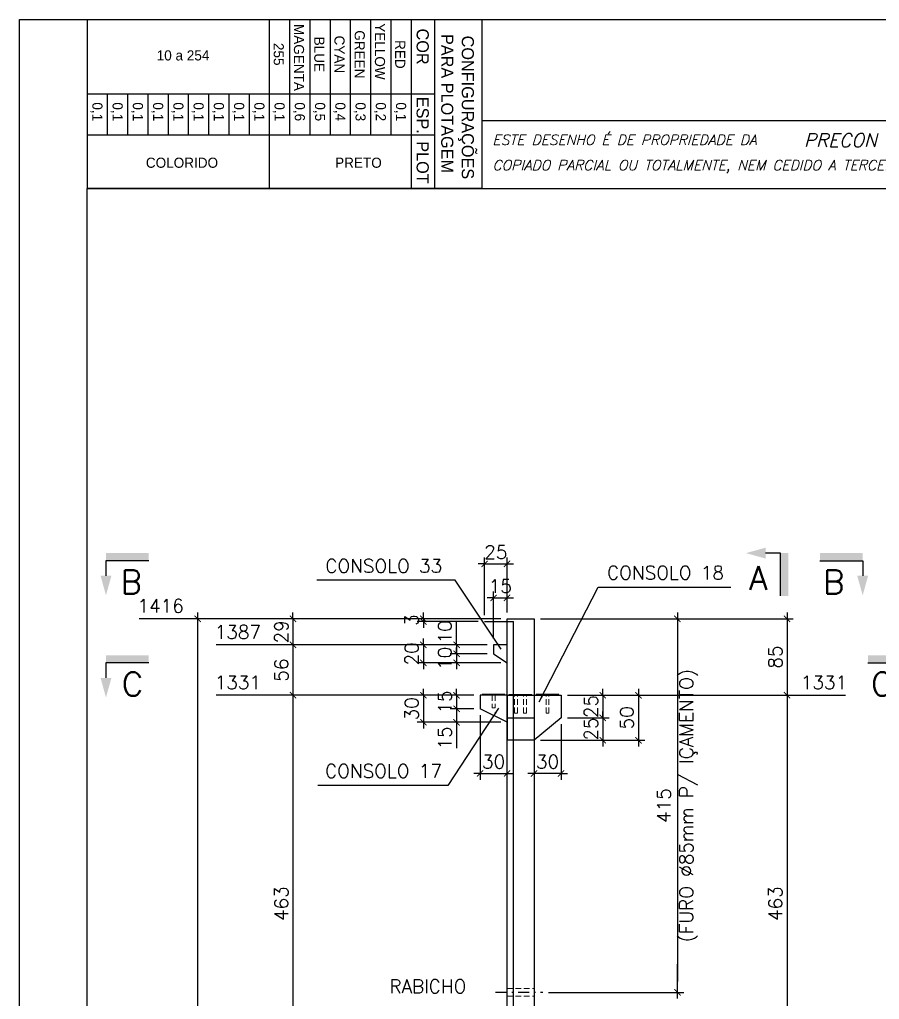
# Model space of a CAD drawing. Header units: centimetres. Extents: x 1658 to 27871, y 8240 to 11444.
# Drawn here: x 1658 to 2614, y 10355 to 11444 of the extents above; entities that cross this region are included whole.
import ezdxf
from ezdxf.enums import TextEntityAlignment as Align

# ---------------------------------------------------------------- set-up
doc = ezdxf.new("R2010")
doc.units = ezdxf.units.CM
doc.header["$LTSCALE"] = 50
doc.header["$MEASUREMENT"] = 0
doc.header["$PDMODE"] = 67
for name, pattern in [('DASHDOT', [1, 0.5, -0.25, 0, -0.25]), ('DASHED', [0.75, 0.5, -0.25]), ('HIDDEN', [0.375, 0.25, -0.125])]:
    doc.linetypes.add(name, pattern=pattern)
doc.layers.add('10 TRACEJADO', color=1, linetype='DASHED', lineweight=13)
for name, color, linetype in [('COTAS-PRECON', 1, 'Continuous'), ('FORMATO-PRECON', 2, 'Continuous'), ('HACHURAS-PRECON', 1, 'Continuous'), ('IND- CORTE-PRECON', 4, 'Continuous'), ('LINHA-01-PRECON', 1, 'Continuous'), ('LINHA-03-PRECON', 3, 'Continuous'), ('LINHA-04-PRECON', 4, 'Continuous'), ('TEXTO-35-PRECON', 5, 'Continuous')]:
    doc.layers.add(name, color=color, linetype=linetype)
doc.styles.add('R060', font='ACENT.shx', dxfattribs={"height": 75})
doc.styles.add('ROMANS', font='ROMANS.SHX', dxfattribs={"oblique": 15, "height": 3})
doc.styles.get("Standard").update_dxf_attribs({"font": 'romans.shx'})
doc.dimstyles.new('ESC75-75', dxfattribs={"dimscale": 0, "dimtxt": 15, "dimasz": 7, "dimexe": 7, "dimexo": 7, "dimgap": 5.5, "dimtad": 1, "dimdec": 1, "dimdsep": 46, "dimtxsty": 'Standard', "dimblk": 'ARCHTICK', "dimcen": 0.1, "dimdle": 7, "dimclrd": 256, "dimclre": 256, "dimclrt": 2, "dimadec": 0, "dimazin": 0, "dimtfac": 1, "dimtdec": 1, "dimtix": 1, "dimtmove": 2, "dimatfit": 3, "dimfxl": 1, "dimarcsym": 0})

# ---------------------------------------------------------------- blocks, each defined once
blk = doc.blocks.new('A$C0AF02B9D')
at = {"layer": 'FORMATO-PRECON', "color": 1}
for p, q in [((0, 585), (250, 585)), ((0, 0), (0, 585)), ((250, 585), (250, 0)), ((0, 480), (250, 480)), ((0, 450), (170.7, 450)), ((0, 420), (170.7, 420)), ((0, 390), (170.7, 390)), ((0, 360), (170.7, 360)), ((0, 330), (170.7, 330)), ((0, 300), (170.7, 300)), ((110.1, 240), (170.7, 240)), ((110.1, 210), (170.7, 210)), ((110.1, 180), (170.7, 180)), ((110.1, 150), (170.7, 150)), ((110.1, 150), (170.7, 150)), ((110.1, 120), (170.7, 120)), ((110.1, 120), (170.7, 120)), ((110.1, 90), (170.7, 90)), ((110.1, 90), (170.7, 90)), ((110.1, 60), (170.7, 60)), ((110.1, 60), (170.7, 60)), ((110.1, 30), (170.7, 30)), ((110.1, 30), (170.7, 30)), ((0, 0), (250, 0)), ((110.1, 0), (170.7, 0)), ((110.1, 0), (170.7, 0)), ((110.1, 0), (170.7, 0))]:
    blk.add_line(p, q, dxfattribs=at)
at = {"layer": 'FORMATO-PRECON'}
for p, q in [((0, 515), (250, 515)), ((110.1, 0), (110.1, 515)), ((170.7, 0), (170.7, 515)), ((0, 270), (250, 270))]:
    blk.add_line(p, q, dxfattribs=at)
at = {"layer": 'FORMATO-PRECON', "style": 'R060'}
for s, p in [('CONFIGURAÇÕES ', (133.4, 563.9)), ('PARA PLOTAGEM', (124.3, 533.7)), ('COR', (40, 497.3)), ('ESP.', (141.8, 497.3)), ('PLOT', (211.6, 497.3))]:
    blk.add_text(s, height=18, dxfattribs=at).set_placement(p, align=Align.MIDDLE)
at = {"layer": 'FORMATO-PRECON', "color": 1, "style": 'R060'}
for s, p in [('RED', (51.5, 464)), ('0,1', (136.5, 464)), ('YELLOW', (47.2, 434)), ('0,2', (136.5, 434)), ('GREEN', (51.5, 404)), ('0,3', (136.5, 404)), ('CYAN', (51.5, 374)), ('0,4', (136.5, 374)), ('BLUE', (51.5, 344)), ('0,5', (136.5, 344)), ('MAGENTA', (56.1, 314)), ('0,6', (136.5, 314)), ('255', (51.3, 284)), ('0,1', (136.5, 284)), ('0,1', (136.5, 254)), ('0,1', (136.5, 224)), ('0,1', (136.5, 194)), ('0,1', (136.5, 164)), ('0,1', (136.5, 134)), ('0,1', (136.5, 104)), ('0,1', (136.5, 74)), ('0,1', (136.5, 44)), ('0,1', (136.5, 14))]:
    blk.add_text(s, height=15, dxfattribs=at).set_placement(p, align=Align.MIDDLE)
for s, p in [('PRETO', (212, 402.1)), ('COLORIDO', (212, 140.6)), ('10 a 254', (53, 142.2))]:
    blk.add_text(s, height=15, rotation=90, dxfattribs=at).set_placement(p, align=Align.MIDDLE)
blk = doc.blocks.new('A$C432D58B7')
at = {"layer": 'LINHA-01-PRECON'}
blk.add_blockref('A$C0AF02B9D', (0, 0), dxfattribs=at)
blk = doc.blocks.new('A$C550964AD')
at = {"layer": 'LINHA-01-PRECON'}
blk.add_blockref('A$C432D58B7', (0, 0), dxfattribs=at)
blk = doc.blocks.new('A$C2E607E54')
at = {"layer": 'FORMATO-PRECON', "color": 6}
blk.add_line((1835, 4050), (685, 4050), dxfattribs=at)
at = {"layer": 'FORMATO-PRECON'}
for points in [[(0, 4200), (2970, 4200), (2970, 0), (0, 0)], [(685, 3950), (1835, 3950), (1835, 4050), (685, 4050)]]:
    blk.add_lwpolyline(points, close=True, dxfattribs=at)
at = {"layer": 'FORMATO-PRECON', "color": 6}
blk.add_lwpolyline([(100, 3950), (2870, 3950), (2870, 100), (100, 100)], close=True, dxfattribs=at)
at = {"layer": 'TEXTO-35-PRECON', "rotation": 270}
blk.add_blockref('A$C550964AD', (100, 4200), dxfattribs=at)
at = {"layer": 'FORMATO-PRECON', "color": 3, "style": 'ROMANS', "oblique": 15}
blk.add_text('PRECON PRÉ-FABRICADOS', height=20, dxfattribs=at).set_placement((1162, 4011.3))
at = {"layer": 'FORMATO-PRECON', "style": 'ROMANS', "oblique": 15}
for s, p in [('ESTE DESENHO É DE PROPRIEDADE DA                            NÃO PODENDO SER', (700.8, 4014.4)), ('COPIADO PARCIAL OU TOTALMENTE, NEM CEDIDO A TERCEIROS SEM A PRÉVIA AUTORIZAÇÃO.', (700.8, 3977))]:
    blk.add_text(s, height=15, dxfattribs=at).set_placement(p)
blk = doc.blocks.new('_ArchTick')
at = {"color": 0, "linetype": 'ByBlock', "const_width": 0.15}
blk.add_lwpolyline([(-0.5, -0.5), (0.5, 0.5)], dxfattribs=at)
blk = doc.blocks.new('*D74')
at = {"layer": 'Defpoints', "color": 0, "transparency": 16777216}
for p in [(2200.1, 10778.3), (1962.2, 10749.3), (2185.1, 10749.3)]:
    blk.add_point(p, dxfattribs=at)
at = {"layer": 'LINHA-01-PRECON', "lineweight": -2, "transparency": 16777216}
for p, q in [((2193.1, 10778.3), (1955.2, 10778.3)), ((1962.2, 10778.3), (1962.2, 10785.3)), ((1962.2, 10778.3), (1962.2, 10749.3)), ((2178.1, 10749.3), (1955.2, 10749.3)), ((1962.2, 10749.3), (1962.2, 10742.3))]:
    blk.add_line(p, q, dxfattribs=at)
at = {"layer": 'LINHA-01-PRECON', "lineweight": -2, "transparency": 16777216, "xscale": 7, "yscale": 7, "zscale": 7}
for p, rotation in [((1962.2, 10778.3), 270), ((1962.2, 10749.3), 90)]:
    blk.add_blockref('_ArchTick', p, dxfattribs=dict(at, rotation=rotation))
at = {"layer": 'LINHA-01-PRECON', "color": 2, "transparency": 16777216, "insert": (1949.2, 10763.8), "char_height": 15, "attachment_point": 5, "rotation": 90}
blk.add_mtext('29', dxfattribs=at)
blk = doc.blocks.new('*D75')
at = {"layer": 'Defpoints', "color": 0, "transparency": 16777216}
for p in [(2185.1, 10749.3), (1962.2, 10693.3), (2170.1, 10693.3)]:
    blk.add_point(p, dxfattribs=at)
at = {"layer": 'LINHA-01-PRECON', "lineweight": -2, "transparency": 16777216}
for p, q in [((1962.2, 10756.3), (1962.2, 10686.3)), ((2178.1, 10749.3), (1955.2, 10749.3)), ((2163.1, 10693.3), (1955.2, 10693.3))]:
    blk.add_line(p, q, dxfattribs=at)
at = {"layer": 'LINHA-01-PRECON', "lineweight": -2, "transparency": 16777216, "xscale": 7, "yscale": 7, "zscale": 7}
for p, rotation in [((1962.2, 10749.3), 90), ((1962.2, 10693.3), 270)]:
    blk.add_blockref('_ArchTick', p, dxfattribs=dict(at, rotation=rotation))
at = {"layer": 'LINHA-01-PRECON', "color": 2, "transparency": 16777216, "insert": (1949.2, 10721.3), "char_height": 15, "attachment_point": 5, "rotation": 90}
blk.add_mtext('56', dxfattribs=at)
blk = doc.blocks.new('*D76')
at = {"layer": 'Defpoints', "color": 0, "transparency": 16777216}
for p in [(2170.1, 10693.3), (1962.2, 10230.3), (2170.1, 10230.3)]:
    blk.add_point(p, dxfattribs=at)
at = {"layer": 'LINHA-01-PRECON', "lineweight": -2, "transparency": 16777216}
for p, q in [((1962.2, 10700.3), (1962.2, 10223.3)), ((2163.1, 10693.3), (1955.2, 10693.3)), ((2163.1, 10230.3), (1955.2, 10230.3))]:
    blk.add_line(p, q, dxfattribs=at)
at = {"layer": 'LINHA-01-PRECON', "lineweight": -2, "transparency": 16777216, "xscale": 7, "yscale": 7, "zscale": 7}
for p, rotation in [((1962.2, 10693.3), 90), ((1962.2, 10230.3), 270)]:
    blk.add_blockref('_ArchTick', p, dxfattribs=dict(at, rotation=rotation))
at = {"layer": 'LINHA-01-PRECON', "color": 2, "transparency": 16777216, "insert": (1949.2, 10461.8), "char_height": 15, "attachment_point": 5, "rotation": 90}
blk.add_mtext('463', dxfattribs=at)
blk = doc.blocks.new('*D79')
at = {"layer": 'Defpoints', "color": 0, "transparency": 16777216}
for p in [(2185.1, 10749.3), (2144, 10739.3), (2185.1, 10739.3)]:
    blk.add_point(p, dxfattribs=at)
at = {"layer": 'LINHA-01-PRECON', "lineweight": -2, "transparency": 16777216}
for p, q in [((2144, 10749.3), (2144, 10756.3)), ((2178.1, 10749.3), (2137, 10749.3)), ((2144, 10749.3), (2144, 10739.3)), ((2178.1, 10739.3), (2137, 10739.3)), ((2144, 10739.3), (2144, 10732.3))]:
    blk.add_line(p, q, dxfattribs=at)
at = {"layer": 'LINHA-01-PRECON', "lineweight": -2, "transparency": 16777216, "xscale": 7, "yscale": 7, "zscale": 7}
for p, rotation in [((2144, 10749.3), 270), ((2144, 10739.3), 90)]:
    blk.add_blockref('_ArchTick', p, dxfattribs=dict(at, rotation=rotation))
at = {"layer": 'LINHA-01-PRECON', "color": 2, "transparency": 16777216, "insert": (2131, 10763.7), "char_height": 15, "attachment_point": 5, "rotation": 90}
blk.add_mtext('10', dxfattribs=at)
blk = doc.blocks.new('*D80')
at = {"layer": 'Defpoints', "color": 0, "transparency": 16777216}
for p in [(2185.1, 10739.3), (2144, 10729.3), (2200.1, 10729.3)]:
    blk.add_point(p, dxfattribs=at)
at = {"layer": 'LINHA-01-PRECON', "lineweight": -2, "transparency": 16777216}
for p, q in [((2144, 10739.3), (2144, 10746.3)), ((2178.1, 10739.3), (2137, 10739.3)), ((2144, 10739.3), (2144, 10729.3)), ((2193.1, 10729.3), (2137, 10729.3)), ((2144, 10729.3), (2144, 10722.3))]:
    blk.add_line(p, q, dxfattribs=at)
at = {"layer": 'LINHA-01-PRECON', "lineweight": -2, "transparency": 16777216, "xscale": 7, "yscale": 7, "zscale": 7}
for p, rotation in [((2144, 10739.3), 270), ((2144, 10729.3), 90)]:
    blk.add_blockref('_ArchTick', p, dxfattribs=dict(at, rotation=rotation))
at = {"layer": 'LINHA-01-PRECON', "color": 2, "transparency": 16777216, "insert": (2131, 10734.3), "char_height": 15, "attachment_point": 5, "rotation": 90}
blk.add_mtext('10', dxfattribs=at)
blk = doc.blocks.new('*D81')
at = {"layer": 'Defpoints', "color": 0, "transparency": 16777216}
for p in [(2170.1, 10693.3), (2144, 10678.3), (2170.1, 10678.3)]:
    blk.add_point(p, dxfattribs=at)
at = {"layer": 'LINHA-01-PRECON', "lineweight": -2, "transparency": 16777216}
for p, q in [((2144, 10693.3), (2144, 10700.3)), ((2163.1, 10693.3), (2137, 10693.3)), ((2144, 10693.3), (2144, 10678.3)), ((2163.1, 10678.3), (2137, 10678.3)), ((2144, 10678.3), (2144, 10671.3))]:
    blk.add_line(p, q, dxfattribs=at)
at = {"layer": 'LINHA-01-PRECON', "lineweight": -2, "transparency": 16777216, "xscale": 7, "yscale": 7, "zscale": 7}
for p, rotation in [((2144, 10693.3), 270), ((2144, 10678.3), 90)]:
    blk.add_blockref('_ArchTick', p, dxfattribs=dict(at, rotation=rotation))
at = {"layer": 'LINHA-01-PRECON', "color": 2, "transparency": 16777216, "insert": (2131, 10685.8), "char_height": 15, "attachment_point": 5, "rotation": 90}
blk.add_mtext('15', dxfattribs=at)
blk = doc.blocks.new('*D82')
at = {"layer": 'Defpoints', "color": 0, "transparency": 16777216}
for p in [(2170.1, 10678.3), (2144, 10663.3), (2200.1, 10663.3)]:
    blk.add_point(p, dxfattribs=at)
at = {"layer": 'LINHA-01-PRECON', "lineweight": -2, "transparency": 16777216}
for p, q in [((2163.1, 10678.3), (2137, 10678.3)), ((2144, 10685.3), (2144, 10656.3)), ((2193.1, 10663.3), (2137, 10663.3))]:
    blk.add_line(p, q, dxfattribs=at)
at = {"layer": 'LINHA-01-PRECON', "lineweight": -2, "transparency": 16777216, "xscale": 7, "yscale": 7, "zscale": 7}
for p, rotation in [((2144, 10678.3), 90), ((2144, 10663.3), 270)]:
    blk.add_blockref('_ArchTick', p, dxfattribs=dict(at, rotation=rotation))
at = {"layer": 'LINHA-01-PRECON', "color": 2, "transparency": 16777216, "insert": (2131, 10645.9), "char_height": 15, "attachment_point": 5, "rotation": 90}
blk.add_mtext('15', dxfattribs=at)
blk = doc.blocks.new('*D83')
at = {"layer": 'Defpoints', "color": 0, "transparency": 16777216}
for p in [(2185.1, 10749.3), (2107.1, 10729.3), (2200.1, 10729.3)]:
    blk.add_point(p, dxfattribs=at)
at = {"layer": 'LINHA-01-PRECON', "lineweight": -2, "transparency": 16777216}
for p, q in [((2107.1, 10749.3), (2107.1, 10756.3)), ((2178.1, 10749.3), (2100.1, 10749.3)), ((2107.1, 10749.3), (2107.1, 10729.3)), ((2193.1, 10729.3), (2100.1, 10729.3)), ((2107.1, 10729.3), (2107.1, 10722.3))]:
    blk.add_line(p, q, dxfattribs=at)
at = {"layer": 'LINHA-01-PRECON', "lineweight": -2, "transparency": 16777216, "xscale": 7, "yscale": 7, "zscale": 7}
for p, rotation in [((2107.1, 10749.3), 270), ((2107.1, 10729.3), 90)]:
    blk.add_blockref('_ArchTick', p, dxfattribs=dict(at, rotation=rotation))
at = {"layer": 'LINHA-01-PRECON', "color": 2, "transparency": 16777216, "insert": (2094.1, 10739.3), "char_height": 15, "attachment_point": 5, "rotation": 90}
blk.add_mtext('20', dxfattribs=at)
blk = doc.blocks.new('*D84')
at = {"layer": 'Defpoints', "color": 0, "transparency": 16777216}
for p in [(2170.1, 10693.3), (2107.1, 10663.3), (2200.1, 10663.3)]:
    blk.add_point(p, dxfattribs=at)
at = {"layer": 'LINHA-01-PRECON', "lineweight": -2, "transparency": 16777216}
for p, q in [((2107.1, 10693.3), (2107.1, 10700.3)), ((2163.1, 10693.3), (2100.1, 10693.3)), ((2107.1, 10693.3), (2107.1, 10663.3)), ((2193.1, 10663.3), (2100.1, 10663.3)), ((2107.1, 10663.3), (2107.1, 10656.3))]:
    blk.add_line(p, q, dxfattribs=at)
at = {"layer": 'LINHA-01-PRECON', "lineweight": -2, "transparency": 16777216, "xscale": 7, "yscale": 7, "zscale": 7}
for p, rotation in [((2107.1, 10693.3), 270), ((2107.1, 10663.3), 90)]:
    blk.add_blockref('_ArchTick', p, dxfattribs=dict(at, rotation=rotation))
at = {"layer": 'LINHA-01-PRECON', "color": 2, "transparency": 16777216, "insert": (2094.1, 10678.3), "char_height": 15, "attachment_point": 5, "rotation": 90}
blk.add_mtext('30', dxfattribs=at)
blk = doc.blocks.new('*D85')
at = {"layer": 'Defpoints', "color": 0, "transparency": 16777216}
for p in [(2200.1, 10801.5), (2200.1, 10778.3), (2185.1, 10749.3)]:
    blk.add_point(p, dxfattribs=at)
at = {"layer": 'LINHA-01-PRECON', "lineweight": -2, "transparency": 16777216}
for p, q in [((2185.1, 10801.5), (2178.1, 10801.5)), ((2185.1, 10756.3), (2185.1, 10808.5)), ((2185.1, 10801.5), (2200.1, 10801.5)), ((2200.1, 10785.3), (2200.1, 10808.5)), ((2200.1, 10801.5), (2207.1, 10801.5))]:
    blk.add_line(p, q, dxfattribs=at)
at = {"layer": 'LINHA-01-PRECON', "lineweight": -2, "transparency": 16777216, "xscale": 7, "yscale": 7, "zscale": 7}
blk.add_blockref('_ArchTick', (2185.1, 10801.5), dxfattribs=at)
at = {"layer": 'LINHA-01-PRECON', "lineweight": -2, "transparency": 16777216, "xscale": 7, "yscale": 7, "zscale": 7, "rotation": 180}
blk.add_blockref('_ArchTick', (2200.1, 10801.5), dxfattribs=at)
at = {"layer": 'LINHA-01-PRECON', "color": 2, "transparency": 16777216, "insert": (2192.6, 10814.5), "char_height": 15, "attachment_point": 5}
blk.add_mtext('15', dxfattribs=at)
blk = doc.blocks.new('*D86')
at = {"layer": 'Defpoints', "color": 0, "transparency": 16777216}
for p in [(2170.1, 10678.3), (2200.1, 10606.5), (2200.1, 10606.5)]:
    blk.add_point(p, dxfattribs=at)
at = {"layer": 'LINHA-01-PRECON', "lineweight": -2, "transparency": 16777216}
for p, q in [((2170.1, 10671.3), (2170.1, 10599.5)), ((2170.1, 10606.5), (2163.1, 10606.5)), ((2170.1, 10606.5), (2200.1, 10606.5)), ((2200.1, 10606.5), (2207.1, 10606.5))]:
    blk.add_line(p, q, dxfattribs=at)
at = {"layer": 'LINHA-01-PRECON', "lineweight": -2, "transparency": 16777216, "xscale": 7, "yscale": 7, "zscale": 7}
blk.add_blockref('_ArchTick', (2170.1, 10606.5), dxfattribs=at)
at = {"layer": 'LINHA-01-PRECON', "lineweight": -2, "transparency": 16777216, "xscale": 7, "yscale": 7, "zscale": 7, "rotation": 180}
blk.add_blockref('_ArchTick', (2200.1, 10606.5), dxfattribs=at)
at = {"layer": 'LINHA-01-PRECON', "color": 2, "transparency": 16777216, "insert": (2185.1, 10619.5), "char_height": 15, "attachment_point": 5}
blk.add_mtext('30', dxfattribs=at)
blk = doc.blocks.new('*D95')
at = {"layer": 'Defpoints', "color": 0, "transparency": 16777216}
for p in [(2230.1, 10778.3), (2260.1, 10693.3), (2511.2, 10693.3)]:
    blk.add_point(p, dxfattribs=at)
at = {"layer": 'LINHA-01-PRECON', "lineweight": -2, "transparency": 16777216}
for p, q in [((2237.1, 10778.3), (2518.2, 10778.3)), ((2511.2, 10785.3), (2511.2, 10686.3)), ((2267.1, 10693.3), (2518.2, 10693.3))]:
    blk.add_line(p, q, dxfattribs=at)
at = {"layer": 'LINHA-01-PRECON', "lineweight": -2, "transparency": 16777216, "xscale": 7, "yscale": 7, "zscale": 7}
for p, rotation in [((2511.2, 10778.3), 90), ((2511.2, 10693.3), 270)]:
    blk.add_blockref('_ArchTick', p, dxfattribs=dict(at, rotation=rotation))
at = {"layer": 'LINHA-01-PRECON', "color": 2, "transparency": 16777216, "insert": (2498.2, 10735.8), "char_height": 15, "attachment_point": 5, "rotation": 90}
blk.add_mtext('85', dxfattribs=at)
blk = doc.blocks.new('*D96')
at = {"layer": 'Defpoints', "color": 0, "transparency": 16777216}
for p in [(2260.1, 10693.3), (2260.1, 10230.3), (2511.2, 10230.3)]:
    blk.add_point(p, dxfattribs=at)
at = {"layer": 'LINHA-01-PRECON', "lineweight": -2, "transparency": 16777216}
for p, q in [((2511.2, 10700.3), (2511.2, 10223.3)), ((2267.1, 10693.3), (2518.2, 10693.3)), ((2267.1, 10230.3), (2518.2, 10230.3))]:
    blk.add_line(p, q, dxfattribs=at)
at = {"layer": 'LINHA-01-PRECON', "lineweight": -2, "transparency": 16777216, "xscale": 7, "yscale": 7, "zscale": 7}
for p, rotation in [((2511.2, 10693.3), 90), ((2511.2, 10230.3), 270)]:
    blk.add_blockref('_ArchTick', p, dxfattribs=dict(at, rotation=rotation))
at = {"layer": 'LINHA-01-PRECON', "color": 2, "transparency": 16777216, "insert": (2498.2, 10461.8), "char_height": 15, "attachment_point": 5, "rotation": 90}
blk.add_mtext('463', dxfattribs=at)
blk = doc.blocks.new('*D99')
at = {"layer": 'Defpoints', "color": 0, "transparency": 16777216}
for p in [(2260.1, 10693.3), (2260.1, 10668.3), (2306.4, 10668.3)]:
    blk.add_point(p, dxfattribs=at)
at = {"layer": 'LINHA-01-PRECON', "lineweight": -2, "transparency": 16777216}
for p, q in [((2306.4, 10693.3), (2306.4, 10700.3)), ((2267.1, 10693.3), (2313.4, 10693.3)), ((2306.4, 10693.3), (2306.4, 10668.3)), ((2267.1, 10668.3), (2313.4, 10668.3)), ((2306.4, 10668.3), (2306.4, 10661.3))]:
    blk.add_line(p, q, dxfattribs=at)
at = {"layer": 'LINHA-01-PRECON', "lineweight": -2, "transparency": 16777216, "xscale": 7, "yscale": 7, "zscale": 7}
for p, rotation in [((2306.4, 10693.3), 270), ((2306.4, 10668.3), 90)]:
    blk.add_blockref('_ArchTick', p, dxfattribs=dict(at, rotation=rotation))
at = {"layer": 'LINHA-01-PRECON', "color": 2, "transparency": 16777216, "insert": (2293.4, 10680.8), "char_height": 15, "attachment_point": 5, "rotation": 90}
blk.add_mtext('25', dxfattribs=at)
blk = doc.blocks.new('*D100')
at = {"layer": 'Defpoints', "color": 0, "transparency": 16777216}
for p in [(2260.1, 10668.3), (2230.1, 10643.3), (2306.4, 10643.3)]:
    blk.add_point(p, dxfattribs=at)
at = {"layer": 'LINHA-01-PRECON', "lineweight": -2, "transparency": 16777216}
for p, q in [((2267.1, 10668.3), (2313.4, 10668.3)), ((2306.4, 10668.3), (2306.4, 10675.3)), ((2306.4, 10668.3), (2306.4, 10643.3)), ((2237.1, 10643.3), (2313.4, 10643.3)), ((2306.4, 10643.3), (2306.4, 10636.3))]:
    blk.add_line(p, q, dxfattribs=at)
at = {"layer": 'LINHA-01-PRECON', "lineweight": -2, "transparency": 16777216, "xscale": 7, "yscale": 7, "zscale": 7}
for p, rotation in [((2306.4, 10668.3), 270), ((2306.4, 10643.3), 90)]:
    blk.add_blockref('_ArchTick', p, dxfattribs=dict(at, rotation=rotation))
at = {"layer": 'LINHA-01-PRECON', "color": 2, "transparency": 16777216, "insert": (2293.4, 10655.8), "char_height": 15, "attachment_point": 5, "rotation": 90}
blk.add_mtext('25', dxfattribs=at)
blk = doc.blocks.new('*D101')
at = {"layer": 'Defpoints', "color": 0, "transparency": 16777216}
for p in [(2260.1, 10693.3), (2230.1, 10643.3), (2346.2, 10643.3)]:
    blk.add_point(p, dxfattribs=at)
at = {"layer": 'LINHA-01-PRECON', "lineweight": -2, "transparency": 16777216}
for p, q in [((2346.2, 10700.3), (2346.2, 10636.3)), ((2267.1, 10693.3), (2353.2, 10693.3)), ((2237.1, 10643.3), (2353.2, 10643.3))]:
    blk.add_line(p, q, dxfattribs=at)
at = {"layer": 'LINHA-01-PRECON', "lineweight": -2, "transparency": 16777216, "xscale": 7, "yscale": 7, "zscale": 7}
for p, rotation in [((2346.2, 10693.3), 90), ((2346.2, 10643.3), 270)]:
    blk.add_blockref('_ArchTick', p, dxfattribs=dict(at, rotation=rotation))
at = {"layer": 'LINHA-01-PRECON', "color": 2, "transparency": 16777216, "insert": (2333.2, 10668.3), "char_height": 15, "attachment_point": 5, "rotation": 90}
blk.add_mtext('50', dxfattribs=at)
blk = doc.blocks.new('*D102')
at = {"layer": 'Defpoints', "color": 0, "transparency": 16777216}
for p in [(2260.1, 10668.3), (2230.1, 10606.5), (2230.1, 10606.5)]:
    blk.add_point(p, dxfattribs=at)
at = {"layer": 'LINHA-01-PRECON', "lineweight": -2, "transparency": 16777216}
for p, q in [((2260.1, 10661.3), (2260.1, 10599.5)), ((2230.1, 10606.5), (2223.1, 10606.5)), ((2260.1, 10606.5), (2230.1, 10606.5)), ((2260.1, 10606.5), (2267.1, 10606.5))]:
    blk.add_line(p, q, dxfattribs=at)
at = {"layer": 'LINHA-01-PRECON', "lineweight": -2, "transparency": 16777216, "xscale": 7, "yscale": 7, "zscale": 7}
blk.add_blockref('_ArchTick', (2230.1, 10606.5), dxfattribs=at)
at = {"layer": 'LINHA-01-PRECON', "lineweight": -2, "transparency": 16777216, "xscale": 7, "yscale": 7, "zscale": 7, "rotation": 180}
blk.add_blockref('_ArchTick', (2260.1, 10606.5), dxfattribs=at)
at = {"layer": 'LINHA-01-PRECON', "color": 2, "transparency": 16777216, "insert": (2245.1, 10619.5), "char_height": 15, "attachment_point": 5}
blk.add_mtext('30', dxfattribs=at)
blk = doc.blocks.new('*D111')
at = {"layer": 'COTAS-PRECON', "lineweight": -2, "transparency": 16777216}
blk.add_line((1955.2, 10749.3), (1876.9, 10749.3), dxfattribs=at)
at = {"layer": 'Defpoints', "color": 0, "transparency": 16777216}
for p in [(1876.9, 10749.3), (1962.2, 10749.3), (2215.1, 9362.3)]:
    blk.add_point(p, dxfattribs=at)
at = {"layer": 'COTAS-PRECON', "color": 2, "transparency": 16777216, "insert": (1900.9, 10763.6), "char_height": 15, "attachment_point": 5}
blk.add_mtext('1387', dxfattribs=at)
blk = doc.blocks.new('*D112')
at = {"layer": 'Defpoints', "color": 0, "transparency": 16777216}
for p in [(2200.1, 10778.3), (1856.2, 9362.3), (2200.1, 9362.3)]:
    blk.add_point(p, dxfattribs=at)
at = {"layer": 'LINHA-01-PRECON', "lineweight": -2, "transparency": 16777216}
for p, q in [((2193.1, 10778.3), (1849.2, 10778.3)), ((1856.2, 10785.3), (1856.2, 9355.3)), ((2193.1, 9362.3), (1849.2, 9362.3))]:
    blk.add_line(p, q, dxfattribs=at)
at = {"layer": 'LINHA-01-PRECON', "lineweight": -2, "transparency": 16777216, "xscale": 7, "yscale": 7, "zscale": 7}
for p, rotation in [((1856.2, 10778.3), 90), ((1856.2, 9362.3), 270)]:
    blk.add_blockref('_ArchTick', p, dxfattribs=dict(at, rotation=rotation))
at = {"layer": 'LINHA-01-PRECON', "color": 2, "transparency": 16777216, "insert": (1843.2, 10070.3), "char_height": 15, "attachment_point": 5, "rotation": 90}
blk.add_mtext('1416', dxfattribs=at)
blk = doc.blocks.new('*D113')
at = {"layer": 'COTAS-PRECON', "lineweight": -2, "transparency": 16777216}
blk.add_line((1955.2, 10693.3), (1876.9, 10693.3), dxfattribs=at)
at = {"layer": 'Defpoints', "color": 0, "transparency": 16777216}
for p in [(1876.9, 10693.3), (1962.2, 10693.3), (2215.1, 9362.3)]:
    blk.add_point(p, dxfattribs=at)
at = {"layer": 'COTAS-PRECON', "color": 2, "transparency": 16777216, "insert": (1900.9, 10707.6), "char_height": 15, "attachment_point": 5}
blk.add_mtext('1331', dxfattribs=at)
blk = doc.blocks.new('*D116')
at = {"layer": 'COTAS-PRECON', "lineweight": -2, "transparency": 16777216}
blk.add_line((2518.2, 10693.3), (2576.3, 10693.3), dxfattribs=at)
at = {"layer": 'Defpoints', "color": 0, "transparency": 16777216}
for p in [(2511.2, 10693.3), (2576.3, 10693.3), (2215.1, 9362.3)]:
    blk.add_point(p, dxfattribs=at)
at = {"layer": 'COTAS-PRECON', "color": 2, "transparency": 16777216, "insert": (2552.3, 10707.6), "char_height": 15, "attachment_point": 5}
blk.add_mtext('1331', dxfattribs=at)
blk = doc.blocks.new('*D119')
at = {"layer": 'COTAS-PRECON', "lineweight": -2, "transparency": 16777216}
blk.add_line((1849.2, 10778.3), (1791.1, 10778.3), dxfattribs=at)
at = {"layer": 'Defpoints', "color": 0, "transparency": 16777216}
for p in [(1791.1, 10778.3), (1856.2, 10778.3), (2215.1, 9362.3)]:
    blk.add_point(p, dxfattribs=at)
at = {"layer": 'COTAS-PRECON', "color": 2, "transparency": 16777216, "insert": (1815.1, 10792.6), "char_height": 15, "attachment_point": 5}
blk.add_mtext('1416', dxfattribs=at)
blk = doc.blocks.new('IND-CORTE-')
at = {"layer": 'IND- CORTE-PRECON', "color": 1}
for p, q in [((-11.2, 63.5), (-33.6, 63.5)), ((-11.2, 0), (-11.2, 63.5))]:
    blk.add_line(p, q, dxfattribs=at)
for points in [[(-33.6, 71.5), (-62.5, 63.5), (-33.6, 55.4)], [(0, 0), (-11.2, 0), (0, 63.5), (-11.2, 63.5)]]:
    blk.add_solid(points, dxfattribs=at)
at = {"layer": 'IND- CORTE-PRECON', "linetype": 'Continuous', "style": 'ROMANS', "flags": 8}
blk.add_attdef('B', (-57.7, 9.1), '', height=35, dxfattribs=at)
blk = doc.blocks.new('*D157')
at = {"layer": 'Defpoints', "color": 0, "transparency": 16777216}
for p in [(2230.1, 10778.3), (2239.3, 10363.3), (2389.4, 10363.3)]:
    blk.add_point(p, dxfattribs=at)
at = {"layer": 'LINHA-01-PRECON', "lineweight": -2, "transparency": 16777216}
for p, q in [((2237.1, 10778.3), (2396.4, 10778.3)), ((2389.4, 10785.3), (2389.4, 10747)), ((2389.4, 10356.3), (2389.4, 10394.6)), ((2246.3, 10363.3), (2396.4, 10363.3))]:
    blk.add_line(p, q, dxfattribs=at)
at = {"layer": 'LINHA-01-PRECON', "lineweight": -2, "transparency": 16777216, "xscale": 7, "yscale": 7, "zscale": 7}
for p, rotation in [((2389.4, 10778.3), 90), ((2389.4, 10363.3), 270)]:
    blk.add_blockref('_ArchTick', p, dxfattribs=dict(at, rotation=rotation))
at = {"layer": 'LINHA-01-PRECON', "color": 2, "transparency": 16777216, "insert": (2389.4, 10570.8), "char_height": 15, "attachment_point": 5, "rotation": 90}
blk.add_mtext('415\\P(FURO %%C85mm P/ IÇAMENTO)', dxfattribs=at)
blk = doc.blocks.new('*D478')
at = {"layer": 'Defpoints', "color": 0, "transparency": 16777216}
for p in [(2200.1, 10778.3), (2107.1, 10775.3), (2175.1, 10775.3)]:
    blk.add_point(p, dxfattribs=at)
at = {"layer": 'LINHA-01-PRECON', "lineweight": -2, "transparency": 16777216}
for p, q in [((2193.1, 10778.3), (2100.1, 10778.3)), ((2107.1, 10778.3), (2107.1, 10785.3)), ((2107.1, 10778.3), (2107.1, 10775.3)), ((2168.1, 10775.3), (2100.1, 10775.3)), ((2107.1, 10775.3), (2107.1, 10768.3))]:
    blk.add_line(p, q, dxfattribs=at)
at = {"layer": 'LINHA-01-PRECON', "lineweight": -2, "transparency": 16777216, "xscale": 7, "yscale": 7, "zscale": 7}
for p, rotation in [((2107.1, 10778.3), 270), ((2107.1, 10775.3), 90)]:
    blk.add_blockref('_ArchTick', p, dxfattribs=dict(at, rotation=rotation))
at = {"layer": 'LINHA-01-PRECON', "color": 2, "transparency": 16777216, "insert": (2094.1, 10776.8), "char_height": 15, "attachment_point": 5, "rotation": 90}
blk.add_mtext('3', dxfattribs=at)
blk = doc.blocks.new('*D479')
at = {"layer": 'Defpoints', "color": 0, "transparency": 16777216}
for p in [(2200.1, 10839.3), (2200.1, 10778.3), (2175.1, 10775.3)]:
    blk.add_point(p, dxfattribs=at)
at = {"layer": 'LINHA-01-PRECON', "lineweight": -2, "transparency": 16777216}
for p, q in [((2175.1, 10782.3), (2175.1, 10846.3)), ((2200.1, 10785.3), (2200.1, 10846.3)), ((2175.1, 10839.3), (2168.1, 10839.3)), ((2175.1, 10839.3), (2200.1, 10839.3)), ((2200.1, 10839.3), (2207.1, 10839.3))]:
    blk.add_line(p, q, dxfattribs=at)
at = {"layer": 'LINHA-01-PRECON', "lineweight": -2, "transparency": 16777216, "xscale": 7, "yscale": 7, "zscale": 7}
blk.add_blockref('_ArchTick', (2175.1, 10839.3), dxfattribs=at)
at = {"layer": 'LINHA-01-PRECON', "lineweight": -2, "transparency": 16777216, "xscale": 7, "yscale": 7, "zscale": 7, "rotation": 180}
blk.add_blockref('_ArchTick', (2200.1, 10839.3), dxfattribs=at)
at = {"layer": 'LINHA-01-PRECON', "color": 2, "transparency": 16777216, "insert": (2187.6, 10852.3), "char_height": 15, "attachment_point": 5}
blk.add_mtext('25', dxfattribs=at)

msp = doc.modelspace()

# ---------------------------------------------------------------- linework, layer by layer
at = {"layer": '10 TRACEJADO', "linetype": 'HIDDEN', "ltscale": 0.5, "extrusion": (0, 1, 0)}
for p, q in [((2183.51, 10694.33), (2183.51, 10693.33)), ((2183.51, 10693.33), (2183.51, 10679.33)), ((2186.71, 10694.33), (2186.71, 10693.33)), ((2186.71, 10693.33), (2186.71, 10679.33)), ((2208.51, 10693.33), (2208.51, 10694.33)), ((2208.51, 10673.33), (2208.51, 10693.33)), ((2211.71, 10693.33), (2211.71, 10694.33)), ((2211.71, 10673.33), (2211.71, 10693.33)), ((2218.51, 10693.33), (2218.51, 10694.33)), ((2218.51, 10673.33), (2218.51, 10693.33)), ((2221.71, 10693.33), (2221.71, 10694.33)), ((2221.71, 10673.33), (2221.71, 10693.33)), ((2246.65, 10694.33), (2243.45, 10694.33)), ((2243.45, 10693.33), (2243.45, 10694.33)), ((2243.45, 10673.33), (2243.45, 10693.33)), ((2246.65, 10693.33), (2246.65, 10694.33)), ((2246.65, 10673.33), (2246.65, 10693.33)), ((2186.71, 10679.33), (2183.51, 10679.33)), ((2208.51, 10673.33), (2211.71, 10673.33)), ((2218.51, 10673.33), (2221.71, 10673.33)), ((2243.45, 10673.33), (2246.65, 10673.33)), ((2230.05, 10643.33), (2230.11, 10643.38)), ((2230.11, 10643.38), (2230.11, 10643.38))]:
    msp.add_line(p, q, dxfattribs=at)
at = {"layer": '10 TRACEJADO', "linetype": 'HIDDEN', "ltscale": 0.5}
for p, q in [((2200.11, 10367.58), (2230.11, 10367.58)), ((2200.11, 10359.08), (2230.11, 10359.08))]:
    msp.add_line(p, q, dxfattribs=at)
at = {"layer": 'LINHA-01-PRECON'}
for p, q in [((2144.01, 10749.33), (2144.01, 10774.71)), ((2389.44, 10766.18), (2389.44, 10375.47)), ((2144.01, 10663.33), (2144.01, 10634.62))]:
    msp.add_line(p, q, dxfattribs=at)
at = {"layer": 'LINHA-01-PRECON', "linetype": 'DASHDOT', "ltscale": 0.5}
msp.add_line((2187.23, 10363.33), (2239.74, 10363.33), dxfattribs=at)
at = {"layer": 'LINHA-03-PRECON', "extrusion": (0, 1, 0)}
for p, q in [((2200.11, 10749.33), (2200.11, 10778.33)), ((2200.11, 10778.33), (2230.11, 10778.33)), ((2230.11, 10778.33), (2230.11, 10693.33)), ((2200.12, 10749.33), (2185.12, 10749.33)), ((2185.12, 10749.33), (2185.12, 10739.33)), ((2200.12, 10729.33), (2200.12, 10749.33)), ((2185.12, 10739.33), (2200.12, 10729.33)), ((2200.11, 10230.33), (2200.11, 10729.33)), ((2170.11, 10693.33), (2170.11, 10678.33)), ((2200.11, 10693.33), (2170.11, 10693.33)), ((2172.61, 10694.33), (2172.61, 10693.33)), ((2197.61, 10694.33), (2172.61, 10694.33)), ((2197.61, 10694.33), (2197.61, 10693.33)), ((2200.11, 10693.33), (2200.11, 10668.33)), ((2200.11, 10693.33), (2230.11, 10693.33)), ((2202.61, 10694.33), (2227.61, 10694.33)), ((2202.61, 10693.33), (2202.61, 10694.33)), ((2227.61, 10693.33), (2227.61, 10694.33)), ((2230.11, 10693.33), (2230.11, 10668.33)), ((2230.11, 10693.33), (2260.05, 10693.33)), ((2257.55, 10694.33), (2232.55, 10694.33)), ((2232.55, 10693.33), (2232.55, 10694.33)), ((2232.55, 10693.33), (2257.55, 10693.33)), ((2257.55, 10693.33), (2257.55, 10694.33)), ((2260.05, 10693.33), (2260.05, 10668.33)), ((2200.11, 10663.33), (2170.11, 10678.33)), ((2200.11, 10668.33), (2230.11, 10668.33)), ((2200.11, 10668.33), (2200.11, 10643.33)), ((2230.11, 10668.33), (2230.11, 10643.33)), ((2260.05, 10668.33), (2230.11, 10643.38)), ((2230.11, 10643.33), (2200.11, 10643.33)), ((2230.11, 10643.33), (2230.11, 10230.33)), ((2230.11, 10643.33), (2230.11, 10643.33))]:
    msp.add_line(p, q, dxfattribs=at)
at = {"layer": 'LINHA-04-PRECON'}
msp.add_line((2175.11, 10775.33), (2207.11, 10775.33), dxfattribs=at)
at = {"layer": 'LINHA-04-PRECON', "extrusion": (0, 1, 0)}
msp.add_line((2207.11, 9512.33), (2207.11, 10775.33), dxfattribs=at)

# ---------------------------------------------------------------- block references
at = {"layer": 'HACHURAS-PRECON', "xscale": 0.7499999999999996, "yscale": 0.7499999999999996, "zscale": 0.7499999999999996}
msp.add_blockref('A$C2E607E54', (1658.36, 8293.94), dxfattribs=at)
at = {"layer": 'TEXTO-35-PRECON', "linetype": 'ByBlock'}
ref = msp.add_blockref('IND-CORTE-', (2512.54, 10803.64), dxfattribs=dict(at, xscale=0.75, yscale=0.75, zscale=0.75))
ref.add_attrib('B', 'A', (2469.25, 10810.43), dxfattribs={"layer": 'IND- CORTE-PRECON', "color": 5, "linetype": 'Continuous', "height": 26.25, "style": 'ROMANS', "flags": 8})
ref = msp.add_blockref('IND-CORTE-', (1801.98, 10851.24), dxfattribs=dict(at, xscale=0.75, yscale=0.75, zscale=0.75, rotation=90.00000000000001))
ref.add_attrib('B', 'B', (1770.81, 10806.08), dxfattribs={"layer": 'IND- CORTE-PRECON', "color": 5, "linetype": 'Continuous', "height": 26.25, "style": 'ROMANS', "flags": 8})
ref = msp.add_blockref('IND-CORTE-', (2547.7, 10851.24), dxfattribs=dict(at, xscale=-0.75, yscale=0.75, zscale=0.75, rotation=270))
ref.add_attrib('B', 'B', (2551.36, 10806.08), dxfattribs={"layer": 'IND- CORTE-PRECON', "color": 5, "linetype": 'Continuous', "height": 26.25, "style": 'ROMANS', "flags": 8})
ref = msp.add_blockref('IND-CORTE-', (1801.98, 10737.79), dxfattribs=dict(at, xscale=0.75, yscale=0.75, zscale=0.75, rotation=90.00000000000001))
ref.add_attrib('B', 'C', (1772.06, 10692.63), dxfattribs={"layer": 'IND- CORTE-PRECON', "color": 5, "linetype": 'Continuous', "height": 26.25, "style": 'ROMANS', "flags": 8})
ref = msp.add_blockref('IND-CORTE-', (2601.07, 10737.79), dxfattribs=dict(at, xscale=-0.75, yscale=0.75, zscale=0.75, rotation=270))
ref.add_attrib('B', 'C', (2604.73, 10692.63), dxfattribs={"layer": 'IND- CORTE-PRECON', "color": 5, "linetype": 'Continuous', "height": 26.25, "style": 'ROMANS', "flags": 8})

# ---------------------------------------------------------------- texts
at = {"layer": 'COTAS-PRECON', "color": 2, "char_height": 15, "attachment_point": 5}
for s, insert in [('\\A1;CONSOLO 33', (2063.03, 10837.05, 0.01)), ('\\A1;CONSOLO 18', (2376.2, 10829.42, 0.01)), ('\\A1;CONSOLO 17', (2062.77, 10609.2, 0.01)), ('\\A1;RABICHO', (2112.09, 10369.92, 0.02))]:
    msp.add_mtext(s, dxfattribs=dict(at, insert=insert))

# ---------------------------------------------------------------- dimensions: what is measured, and where the dimension line sits
at = {"layer": 'COTAS-PRECON'}
for feature_location, offset, origin, picture, middle in [((1856.19, 10778.33), (-65.1, 0), (2215.14, 9362.33), '*D119', (1815.08, 10792.61)), ((1962.18, 10749.33), (-85.23, 0), (2215.11, 9362.33), '*D111', (1900.93, 10763.61)), ((1962.18, 10693.33), (-85.23, 0), (2215.11, 9362.33), '*D113', (1900.93, 10707.61)), ((2511.18, 10693.33), (65.14, 0), (2215.11, 9362.33), '*D116', (2552.34, 10707.61))]:
    dim = msp.add_ordinate_dim(feature_location=feature_location, offset=offset, dtype=0, origin=origin, dimstyle='ESC75-75', override={"dimscale": 1}, dxfattribs=at)
    dim.commit()
    dim.dimension.update_dxf_attribs({"geometry": picture, "text_midpoint": middle})
at = {"layer": 'LINHA-01-PRECON'}
for base, p1, p2, picture, middle in [((2200.11, 10839.35), (2175.11, 10775.33), (2200.11, 10778.33), '*D479', (2187.61, 10852.35)), ((2200.11, 10801.45), (2185.12, 10749.33), (2200.11, 10778.33), '*D85', (2192.61, 10814.45)), ((2200.11, 10606.51), (2170.11, 10678.33), (2200.11, 10606.51), '*D86', (2185.11, 10619.51))]:
    dim = msp.add_linear_dim(base=base, p1=p1, p2=p2, dimstyle='ESC75-75', override={"dimscale": 1}, dxfattribs=at)
    dim.commit()
    dim.dimension.update_dxf_attribs({"geometry": picture, "text_midpoint": middle})
for base, p1, p2, angle, picture, middle in [((1856.19, 9362.33), (2200.11, 10778.33), (2200.11, 9362.33), 90, '*D112', (1843.19, 10070.33)), ((1962.18, 10749.33), (2200.11, 10778.33), (2185.12, 10749.33), 90, '*D74', (1949.18, 10763.83)), ((2107.11, 10775.33), (2200.11, 10778.33), (2175.11, 10775.33), 90, '*D478', (2094.11, 10776.83)), ((2511.18, 10693.33), (2230.11, 10778.33), (2260.05, 10693.33), 90, '*D95', (2498.18, 10735.83)), ((1962.18, 10693.33), (2185.12, 10749.33), (2170.11, 10693.33), 90, '*D75', (1949.18, 10721.33)), ((2107.11, 10729.33), (2185.12, 10749.33), (2200.12, 10729.33), 90, '*D83', (2094.11, 10739.33)), ((2144.01, 10729.33), (2185.12, 10739.33), (2200.11, 10729.33), 90, '*D80', (2131.01, 10734.33)), ((1962.18, 10230.33), (2170.11, 10693.33), (2170.11, 10230.33), 90, '*D76', (1949.18, 10461.83)), ((2107.11, 10663.33), (2170.11, 10693.33), (2200.11, 10663.33), 90, '*D84', (2094.11, 10678.33)), ((2144.01, 10678.33), (2170.11, 10693.33), (2170.11, 10678.33), 90, '*D81', (2131.01, 10685.83)), ((2346.23, 10643.33), (2260.05, 10693.33), (2230.11, 10643.33), 90, '*D101', (2333.23, 10668.33)), ((2511.18, 10230.33), (2260.05, 10693.33), (2260.11, 10230.33), 90, '*D96', (2498.18, 10461.83)), ((2306.36, 10668.33), (2260.05, 10693.33), (2260.05, 10668.33), 90, '*D99', (2293.36, 10680.83)), ((2230.11, 10606.51), (2260.11, 10668.33), (2230.11, 10606.51), 180, '*D102', (2245.11, 10619.51)), ((2306.36, 10643.33), (2260.05, 10668.33), (2230.11, 10643.33), 90, '*D100', (2293.36, 10655.83))]:
    dim = msp.add_linear_dim(base=base, p1=p1, p2=p2, angle=angle, dimstyle='ESC75-75', override={"dimscale": 1}, dxfattribs=at)
    dim.commit()
    dim.dimension.update_dxf_attribs({"geometry": picture, "text_midpoint": middle})
dim = msp.add_linear_dim(base=(2389.44, 10363.33), p1=(2230.11, 10778.33), p2=(2239.27, 10363.33), angle=90, text='<>\\P(FURO %%C85mm P/ IÇAMENTO)', dimstyle='ESC75-75', override={"dimscale": 1}, dxfattribs=at)
dim.commit()
dim.dimension.update_dxf_attribs({"geometry": '*D157', "text_midpoint": (2389.44, 10570.83), "dimtype": 160})
for base, p1, p2, picture, middle in [((2144.01, 10739.33), (2185.12, 10749.33), (2185.12, 10739.33), '*D79', (2131.01, 10763.71)), ((2144.01, 10663.33), (2170.11, 10678.33), (2200.11, 10663.33), '*D82', (2131.01, 10645.86))]:
    dim = msp.add_linear_dim(base=base, p1=p1, p2=p2, angle=90, dimstyle='ESC75-75', override={"dimscale": 1}, dxfattribs=at)
    dim.commit()
    dim.dimension.update_dxf_attribs({"geometry": picture, "text_midpoint": middle, "dimtype": 160})

# ---------------------------------------------------------------- leaders
at = {"layer": 'COTAS-PRECON'}
for points in [[(2193.46, 10744.37), (2142.4, 10821.07), (1988.73, 10821.07)], [(2235.73, 10686), (2301.43, 10813.44), (2448.92, 10813.44)], [(2190.72, 10678.84), (2134.17, 10593.22), (1989.85, 10593.22)]]:
    msp.add_leader(points, dimstyle='ESC75-75', override={"dimscale": 1}, dxfattribs=at)

doc.saveas('drawing.dxf')
